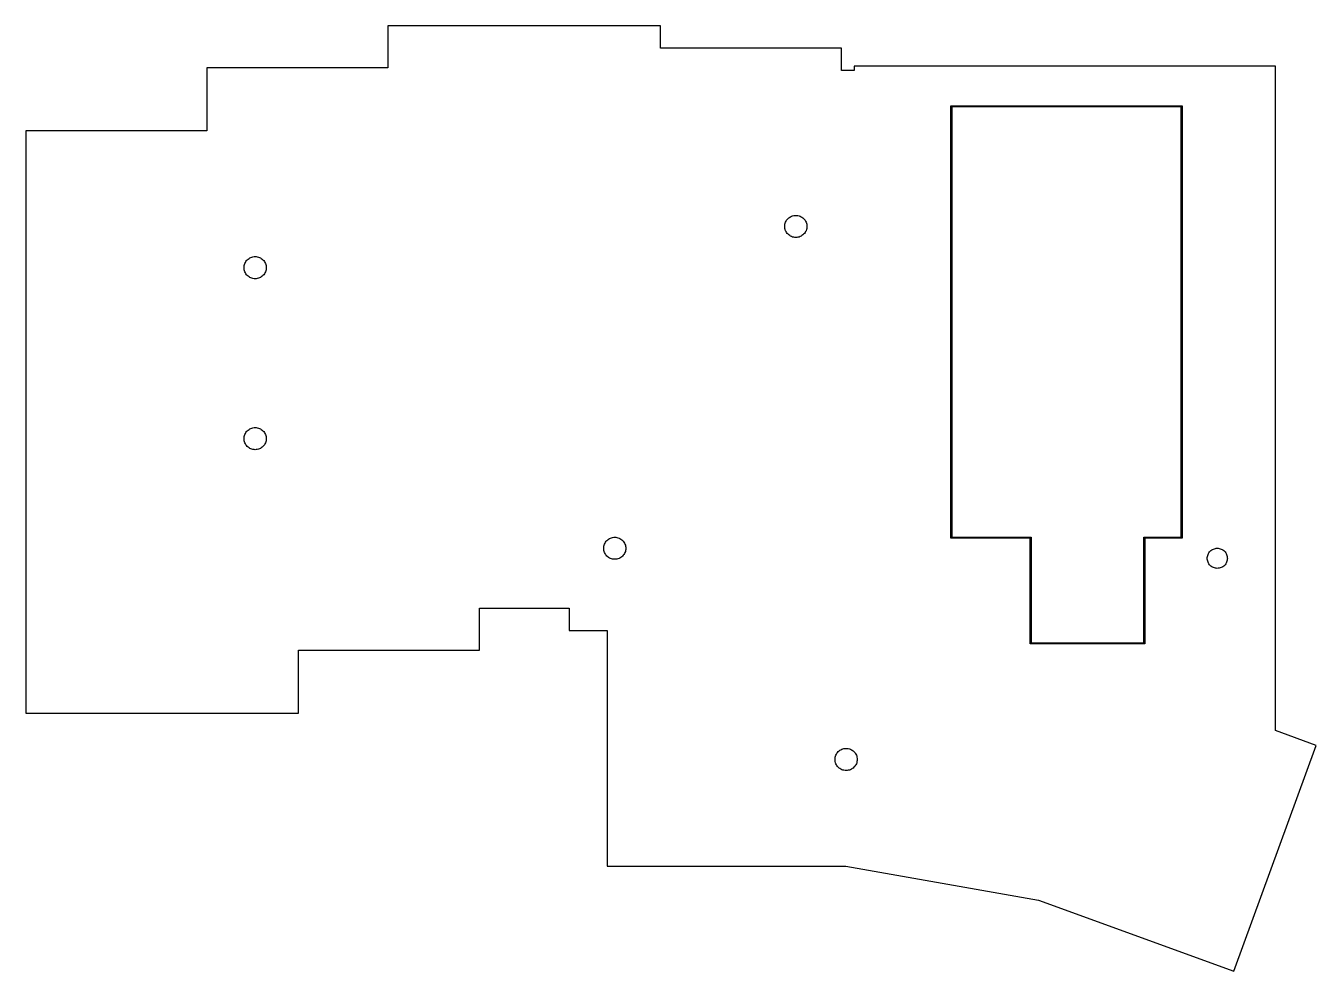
# Model space of a CAD drawing. Extents: x -50 to 79, y -82 to 12.
import ezdxf

# ---------------------------------------------------------------- set-up
doc = ezdxf.new("R2010")
doc.units = 0
doc.layers.get('0').update_dxf_attribs({"linetype": 'CONTINUOUS'})

msp = doc.modelspace()

# ---------------------------------------------------------------- linework, layer by layer
for points in [[(78.7294, -59.5957), (74.7, -58.1287), (74.7, 7.95), (32.8, 7.95), (32.8, 7.49), (31.55, 7.49), (31.55, 9.72), (13.55, 9.72), (13.55, 11.95), (-13.55, 11.95), (-13.55, 7.76), (-31.55, 7.76), (-31.55, 1.51), (-49.55, 1.51), (-49.55, -56.39), (-22.45, -56.39), (-22.45, -50.14), (-4.45, -50.14), (-4.45, -45.95), (4.45, -45.95), (4.45, -48.18), (8.23, -48.18), (8.23, -71.6), (31.964, -71.6), (51.1096, -74.9758), (70.5556, -82.0535)], [(50.3, -49.5), (50.3, -39), (42.4, -39), (42.4, 4), (65.4, 4), (65.4, -39), (61.7, -39), (61.7, -49.5)], [(61.6, -49.4), (61.6, -38.9), (65.3, -38.9), (65.3, 3.9), (42.5, 3.9), (42.5, -38.9), (50.4, -38.9), (50.4, -49.4)], [(26.8922, -9.0947), (26.7854, -9.07886), (26.6807, -9.05263), (26.579, -9.01627), (26.4815, -8.97011), (26.3889, -8.91462), (26.3022, -8.85031), (26.2222, -8.77782), (26.1497, -8.69783), (26.0854, -8.61113), (26.0299, -8.51854), (25.9837, -8.42095), (25.9474, -8.31931), (25.9211, -8.2146), (25.9053, -8.10782), (25.9, -8), (25.9053, -7.89218), (25.9211, -7.7854), (25.9474, -7.68069), (25.9837, -7.57905), (26.0299, -7.48146), (26.0854, -7.38887), (26.1497, -7.30217), (26.2222, -7.22218), (26.3022, -7.14969), (26.3889, -7.08538), (26.4815, -7.02989), (26.579, -6.98373), (26.6807, -6.94737), (26.7854, -6.92114), (26.8922, -6.9053), (27, -6.9), (27.1078, -6.9053), (27.2146, -6.92114), (27.3193, -6.94737), (27.421, -6.98373), (27.5185, -7.02989), (27.6111, -7.08538), (27.6978, -7.14969), (27.7778, -7.22218), (27.8503, -7.30217), (27.9146, -7.38887), (27.9701, -7.48146), (28.0163, -7.57905), (28.0526, -7.68069), (28.0789, -7.7854), (28.0947, -7.89218), (28.1, -8), (28.0947, -8.10782), (28.0789, -8.2146), (28.0526, -8.31931), (28.0163, -8.42095), (27.9701, -8.51854), (27.9146, -8.61113), (27.8503, -8.69783), (27.7778, -8.77782), (27.6978, -8.85031), (27.6111, -8.91462), (27.5185, -8.97011), (27.421, -9.01627), (27.3193, -9.05263), (27.2146, -9.07886), (27.1078, -9.0947), (27, -9.1)], [(-26.8578, -13.1947), (-26.9646, -13.1789), (-27.0693, -13.1526), (-27.171, -13.1163), (-27.2685, -13.0701), (-27.3611, -13.0146), (-27.4478, -12.9503), (-27.5278, -12.8778), (-27.6003, -12.7978), (-27.6646, -12.7111), (-27.7201, -12.6185), (-27.7663, -12.521), (-27.8026, -12.4193), (-27.8289, -12.3146), (-27.8447, -12.2078), (-27.85, -12.1), (-27.8447, -11.9922), (-27.8289, -11.8854), (-27.8026, -11.7807), (-27.7663, -11.679), (-27.7201, -11.5815), (-27.6646, -11.4889), (-27.6003, -11.4022), (-27.5278, -11.3222), (-27.4478, -11.2497), (-27.3611, -11.1854), (-27.2685, -11.1299), (-27.171, -11.0837), (-27.0693, -11.0474), (-26.9646, -11.0211), (-26.8578, -11.0053), (-26.75, -11), (-26.6422, -11.0053), (-26.5354, -11.0211), (-26.4307, -11.0474), (-26.329, -11.0837), (-26.2315, -11.1299), (-26.1389, -11.1854), (-26.0522, -11.2497), (-25.9722, -11.3222), (-25.8997, -11.4022), (-25.8354, -11.4889), (-25.7799, -11.5815), (-25.7337, -11.679), (-25.6974, -11.7807), (-25.6711, -11.8854), (-25.6553, -11.9922), (-25.65, -12.1), (-25.6553, -12.2078), (-25.6711, -12.3146), (-25.6974, -12.4193), (-25.7337, -12.521), (-25.7799, -12.6185), (-25.8354, -12.7111), (-25.8997, -12.7978), (-25.9722, -12.8778), (-26.0522, -12.9503), (-26.1389, -13.0146), (-26.2315, -13.0701), (-26.329, -13.1163), (-26.4307, -13.1526), (-26.5354, -13.1789), (-26.6422, -13.1947), (-26.75, -13.2)], [(-26.8578, -30.1947), (-26.9646, -30.1789), (-27.0693, -30.1526), (-27.171, -30.1163), (-27.2685, -30.0701), (-27.3611, -30.0146), (-27.4478, -29.9503), (-27.5278, -29.8778), (-27.6003, -29.7978), (-27.6646, -29.7111), (-27.7201, -29.6185), (-27.7663, -29.521), (-27.8026, -29.4193), (-27.8289, -29.3146), (-27.8447, -29.2078), (-27.85, -29.1), (-27.8447, -28.9922), (-27.8289, -28.8854), (-27.8026, -28.7807), (-27.7663, -28.679), (-27.7201, -28.5815), (-27.6646, -28.4889), (-27.6003, -28.4022), (-27.5278, -28.3222), (-27.4478, -28.2497), (-27.3611, -28.1854), (-27.2685, -28.1299), (-27.171, -28.0837), (-27.0693, -28.0474), (-26.9646, -28.0211), (-26.8578, -28.0053), (-26.75, -28), (-26.6422, -28.0053), (-26.5354, -28.0211), (-26.4307, -28.0474), (-26.329, -28.0837), (-26.2315, -28.1299), (-26.1389, -28.1854), (-26.0522, -28.2497), (-25.9722, -28.3222), (-25.8997, -28.4022), (-25.8354, -28.4889), (-25.7799, -28.5815), (-25.7337, -28.679), (-25.6974, -28.7807), (-25.6711, -28.8854), (-25.6553, -28.9922), (-25.65, -29.1), (-25.6553, -29.2078), (-25.6711, -29.3146), (-25.6974, -29.4193), (-25.7337, -29.521), (-25.7799, -29.6185), (-25.8354, -29.7111), (-25.8997, -29.7978), (-25.9722, -29.8778), (-26.0522, -29.9503), (-26.1389, -30.0146), (-26.2315, -30.0701), (-26.329, -30.1163), (-26.4307, -30.1526), (-26.5354, -30.1789), (-26.6422, -30.1947), (-26.75, -30.2)], [(8.89218, -41.0947), (8.7854, -41.0789), (8.68069, -41.0526), (8.57905, -41.0163), (8.48146, -40.9701), (8.38887, -40.9146), (8.30217, -40.8503), (8.22218, -40.7778), (8.14969, -40.6978), (8.08538, -40.6111), (8.02989, -40.5185), (7.98373, -40.421), (7.94737, -40.3193), (7.92114, -40.2146), (7.9053, -40.1078), (7.9, -40), (7.9053, -39.8922), (7.92114, -39.7854), (7.94737, -39.6807), (7.98373, -39.579), (8.02989, -39.4815), (8.08538, -39.3889), (8.14969, -39.3022), (8.22218, -39.2222), (8.30217, -39.1497), (8.38887, -39.0854), (8.48146, -39.0299), (8.57905, -38.9837), (8.68069, -38.9474), (8.7854, -38.9211), (8.89218, -38.9053), (9, -38.9), (9.10782, -38.9053), (9.2146, -38.9211), (9.31931, -38.9474), (9.42095, -38.9837), (9.51854, -39.0299), (9.61113, -39.0854), (9.69783, -39.1497), (9.77782, -39.2222), (9.85031, -39.3022), (9.91462, -39.3889), (9.97011, -39.4815), (10.0163, -39.579), (10.0526, -39.6807), (10.0789, -39.7854), (10.0947, -39.8922), (10.1, -40), (10.0947, -40.1078), (10.0789, -40.2146), (10.0526, -40.3193), (10.0163, -40.421), (9.97011, -40.5185), (9.91462, -40.6111), (9.85031, -40.6978), (9.77782, -40.7778), (9.69783, -40.8503), (9.61113, -40.9146), (9.51854, -40.9701), (9.42095, -41.0163), (9.31931, -41.0526), (9.2146, -41.0789), (9.10782, -41.0947), (9, -41.1)], [(68.802, -41.9952), (68.7049, -41.9808), (68.6097, -41.9569), (68.5173, -41.9239), (68.4286, -41.8819), (68.3444, -41.8315), (68.2656, -41.773), (68.1929, -41.7071), (68.127, -41.6344), (68.0685, -41.5556), (68.0181, -41.4714), (67.9761, -41.3827), (67.9431, -41.2903), (67.9192, -41.1951), (67.9048, -41.098), (67.9, -41), (67.9048, -40.902), (67.9192, -40.8049), (67.9431, -40.7097), (67.9761, -40.6173), (68.0181, -40.5286), (68.0685, -40.4444), (68.127, -40.3656), (68.1929, -40.2929), (68.2656, -40.227), (68.3444, -40.1685), (68.4286, -40.1181), (68.5173, -40.0761), (68.6097, -40.0431), (68.7049, -40.0192), (68.802, -40.0048), (68.9, -40), (68.998, -40.0048), (69.0951, -40.0192), (69.1903, -40.0431), (69.2827, -40.0761), (69.3714, -40.1181), (69.4556, -40.1685), (69.5344, -40.227), (69.6071, -40.2929), (69.673, -40.3656), (69.7315, -40.4444), (69.7819, -40.5286), (69.8239, -40.6173), (69.8569, -40.7097), (69.8808, -40.8049), (69.8952, -40.902), (69.9, -41), (69.8952, -41.098), (69.8808, -41.1951), (69.8569, -41.2903), (69.8239, -41.3827), (69.7819, -41.4714), (69.7315, -41.5556), (69.673, -41.6344), (69.6071, -41.7071), (69.5344, -41.773), (69.4556, -41.8315), (69.3714, -41.8819), (69.2827, -41.9239), (69.1903, -41.9569), (69.0951, -41.9808), (68.998, -41.9952), (68.9, -42)], [(31.8922, -62.0947), (31.7854, -62.0789), (31.6807, -62.0526), (31.579, -62.0163), (31.4815, -61.9701), (31.3889, -61.9146), (31.3022, -61.8503), (31.2222, -61.7778), (31.1497, -61.6978), (31.0854, -61.6111), (31.0299, -61.5185), (30.9837, -61.421), (30.9474, -61.3193), (30.9211, -61.2146), (30.9053, -61.1078), (30.9, -61), (30.9053, -60.8922), (30.9211, -60.7854), (30.9474, -60.6807), (30.9837, -60.579), (31.0299, -60.4815), (31.0854, -60.3889), (31.1497, -60.3022), (31.2222, -60.2222), (31.3022, -60.1497), (31.3889, -60.0854), (31.4815, -60.0299), (31.579, -59.9837), (31.6807, -59.9474), (31.7854, -59.9211), (31.8922, -59.9053), (32, -59.9), (32.1078, -59.9053), (32.2146, -59.9211), (32.3193, -59.9474), (32.421, -59.9837), (32.5185, -60.0299), (32.6111, -60.0854), (32.6978, -60.1497), (32.7778, -60.2222), (32.8503, -60.3022), (32.9146, -60.3889), (32.9701, -60.4815), (33.0163, -60.579), (33.0526, -60.6807), (33.0789, -60.7854), (33.0947, -60.8922), (33.1, -61), (33.0947, -61.1078), (33.0789, -61.2146), (33.0526, -61.3193), (33.0163, -61.421), (32.9701, -61.5185), (32.9146, -61.6111), (32.8503, -61.6978), (32.7778, -61.7778), (32.6978, -61.8503), (32.6111, -61.9146), (32.5185, -61.9701), (32.421, -62.0163), (32.3193, -62.0526), (32.2146, -62.0789), (32.1078, -62.0947), (32, -62.1)]]:
    msp.add_lwpolyline(points, close=True)

doc.saveas('drawing.dxf')
